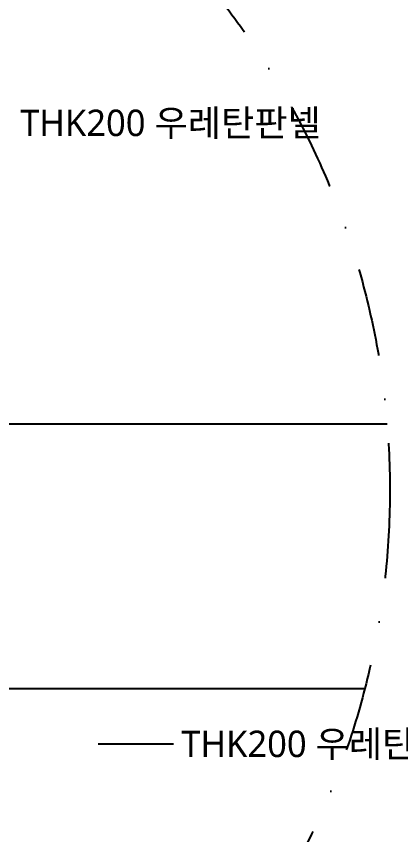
# Model space of a CAD drawing. Header units: millimetres. Extents: x 232323 to 272954, y -5343 to 8721.
# Drawn here: x 251268 to 251703, y -4082 to -3154 of the extents above; entities that cross this region are included whole.
import ezdxf
from ezdxf.enums import TextEntityAlignment as Align

# ---------------------------------------------------------------- set-up
doc = ezdxf.new("R2010")
doc.units = ezdxf.units.MM
doc.header["$MEASUREMENT"] = 0
doc.linetypes.add('DASHDOTX2', pattern=[2, 1, -0.5, 0, -0.5])
for name, color, linetype, lineweight in [('A-MKXS-LEAD', 7, 'CONTINUOUS', 25), ('A-MKXS-MAK2', 3, 'DASHDOTX2', 25), ('A-XXXX-TXT2', 3, 'CONTINUOUS', 25)]:
    doc.layers.add(name, color=color, linetype=linetype, lineweight=lineweight)
doc.layers.add('냉동', color=3, linetype='CONTINUOUS')
doc.styles.add('맑은고딕', font='malgun.ttf')

msp = doc.modelspace()

# ---------------------------------------------------------------- linework, layer by layer
at = {"layer": 'A-MKXS-LEAD'}
msp.add_line((251359.92, -3978.55), (251445.25, -3978.55), dxfattribs=at)
msp.add_lwpolyline([(251315.12, -3900.95, 0, 10, 0), (251330.12, -3926.93, 0, 0, 0), (251359.92, -3978.55, 0, 0, 0)], format="xyseb", dxfattribs=at)
at = {"layer": 'A-MKXS-MAK2', "ltscale": 100}
msp.add_circle((250790.37, -3690.95), 900, dxfattribs=at)
at = {"layer": '냉동'}
for points in [[(250790.37, -3615.95), (251687.24, -3615.95)], [(250790.37, -3915.95), (251661.79, -3915.95)]]:
    msp.add_lwpolyline(points, dxfattribs=at)

# ---------------------------------------------------------------- texts
at = {"layer": 'A-XXXX-TXT2', "color": 6, "style": '맑은고딕'}
for p in [(251271.79, -3275.04), (251454.21, -3978.67)]:
    msp.add_text('THK200 우레탄판넬', height=30, dxfattribs=at).set_placement(p, align=Align.MIDDLE_LEFT)

doc.saveas('drawing.dxf')
